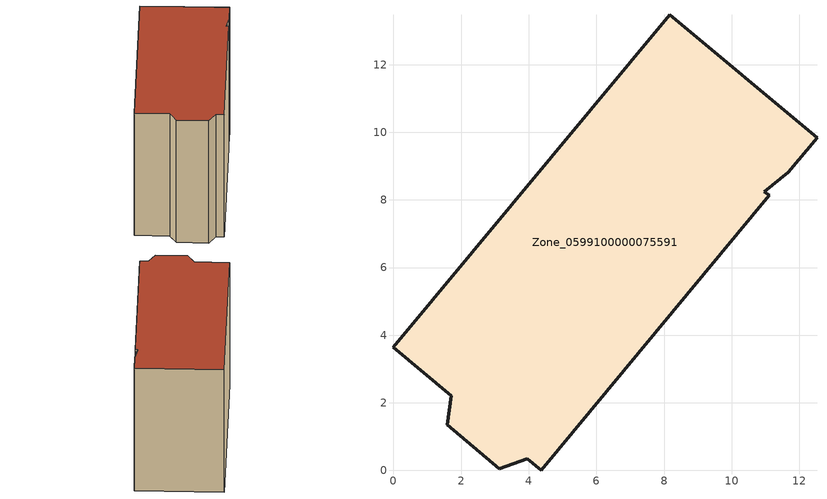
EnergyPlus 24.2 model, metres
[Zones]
Zone_0599100000075591
 floor ground (C_G): 10.97,8.24 11.11,8.14 4.36,0 3.95,0.34 3.13,0.05 1.58,1.35 1.71,2.21 0,3.65 8.17,13.48 12.52,9.84 11.68,8.82 z0
 wall outside (C_F): 1.58,1.35 3.13,0.05 3.95,0.34 4.36,0 11.11,8.14 10.97,8.24 11.68,8.82 12.52,9.84 8.17,13.48 0,3.65 1.71,2.21 1.58,1.35 z0:9.08
 roof outside (C_R): 12.52,9.84 8.17,13.48 0,3.65 1.71,2.21 1.58,1.35 3.13,0.05 3.95,0.34 4.36,0 11.11,8.14 10.97,8.24 11.68,8.82 z9.08
[BUILDING]
Pand.0599100000075591: North Axis=0; Terrain=City; Loads Convergence Tolerance Value=0.04; Temperature Convergence Tolerance Value=0.4; Solar Distribution=FullExterior; Maximum Number of Warmup Days=25; Minimum Number of Warmup Days=1
[Site:Location]
Rotterdam.The.Hague.AP_ZH_NLD Design_Conditions: Latitude=51.96; Longitude=4.45; Time Zone=1; Elevation=-4.5
[SITE:GROUNDTEMPERATURE:BUILDINGSURFACE]
18, 18, 18, 18, 18, 18, 18, 18, 18, 18, 18, 18
[MATERIAL] Thermal Absorptance=0.9; Solar Absorptance=0.7; Visible Absorptance=0.7
Name | Roughness | Thickness | Conductivity | Density | Specific Heat
G.TI.1946-1964 | MediumSmooth | 0.15 | 1 | 540 | 1210
F.TI.1946-1964 | Rough | 0.3 | 0.857143 | 1920 | 840
R.TI.1946-1964 | MediumRough | 0.2 | 0.277778 | 1500 | 1000
[CONSTRUCTION]
C_G: G.TI.1946-1964
C_F: F.TI.1946-1964
C_R: R.TI.1946-1964
[ZONE]
Zone_0599100000075591: Type=1; Multiplier=1; Ceiling Height=Autocalculate; Volume=Autocalculate; Floor Area=autocalculate; Part of Total Floor Area=Yes
[ZONEINFILTRATION:DESIGNFLOWRATE]
Infil_Zone_0599100000075591: Zone or ZoneList or Space or SpaceList=Zone_0599100000075591; Schedule=AlwaysOn; Design Flow Rate Calculation Method=Flow/Area; Flow Rate per Floor Area=0.003; Constant Term Coefficient=1; Temperature Term Coefficient=0; Velocity Term Coefficient=0; Velocity Squared Term Coefficient=0
[HVACTEMPLATE:ZONE:IDEALLOADSAIRSYSTEM]
Zone_0599100000075591: Maximum Heating Supply Air Temperature=50; Minimum Cooling Supply Air Temperature=13; Maximum Heating Supply Air Humidity Ratio=0.0156; Minimum Cooling Supply Air Humidity Ratio=0.0077; Heating Limit=NoLimit; Cooling Limit=NoLimit; Dehumidification Control Type=ConstantSensibleHeatRatio; Cooling Sensible Heat Ratio=0.7; Dehumidification Setpoint=60; Humidification Control Type=None; Humidification Setpoint=30; Outdoor Air Method=None; Outdoor Air Flow Rate per Person=0.00944; Outdoor Air Flow Rate per Zone Floor Area=0; Outdoor Air Flow Rate per Zone=0; Demand Controlled Ventilation Type=None; Outdoor Air Economizer Type=NoEconomizer; Heat Recovery Type=None; Sensible Heat Recovery Effectiveness=0.7; Latent Heat Recovery Effectiveness=0.65
[ZONECONTROL:THERMOSTAT]
ThermostatControl_Zone_0599100000075591: Zone or ZoneList=Zone_0599100000075591; Control Type Schedule=DualSetpointControlType; Control 1=Thermostat_Zone_0599100000075591; Temperature Difference Between Cutout And Setpoint=0
[THERMOSTATSETPOINT:DUALSETPOINT]
Thermostat_Zone_0599100000075591: Heating Setpoint Temperature Schedule=HeatingSetpoint_Zone_0599100000075591; Cooling Setpoint Temperature Schedule=CoolingSetpoint_Zone_0599100000075591
[SCHEDULE:COMPACT]
HeatingSetpoint_Zone_0599100000075591: Through: 12/31, For: AllDays, Until: 24:00, 21
CoolingSetpoint_Zone_0599100000075591: Through: 12/31, For: AllDays, Until: 24:00, 24
DualSetpointControlType: Through: 12/31, For: AllDays, Until: 24:00, 4
AlwaysOn: Through: 12/31, For: AllDays, Until: 24:00, 1
